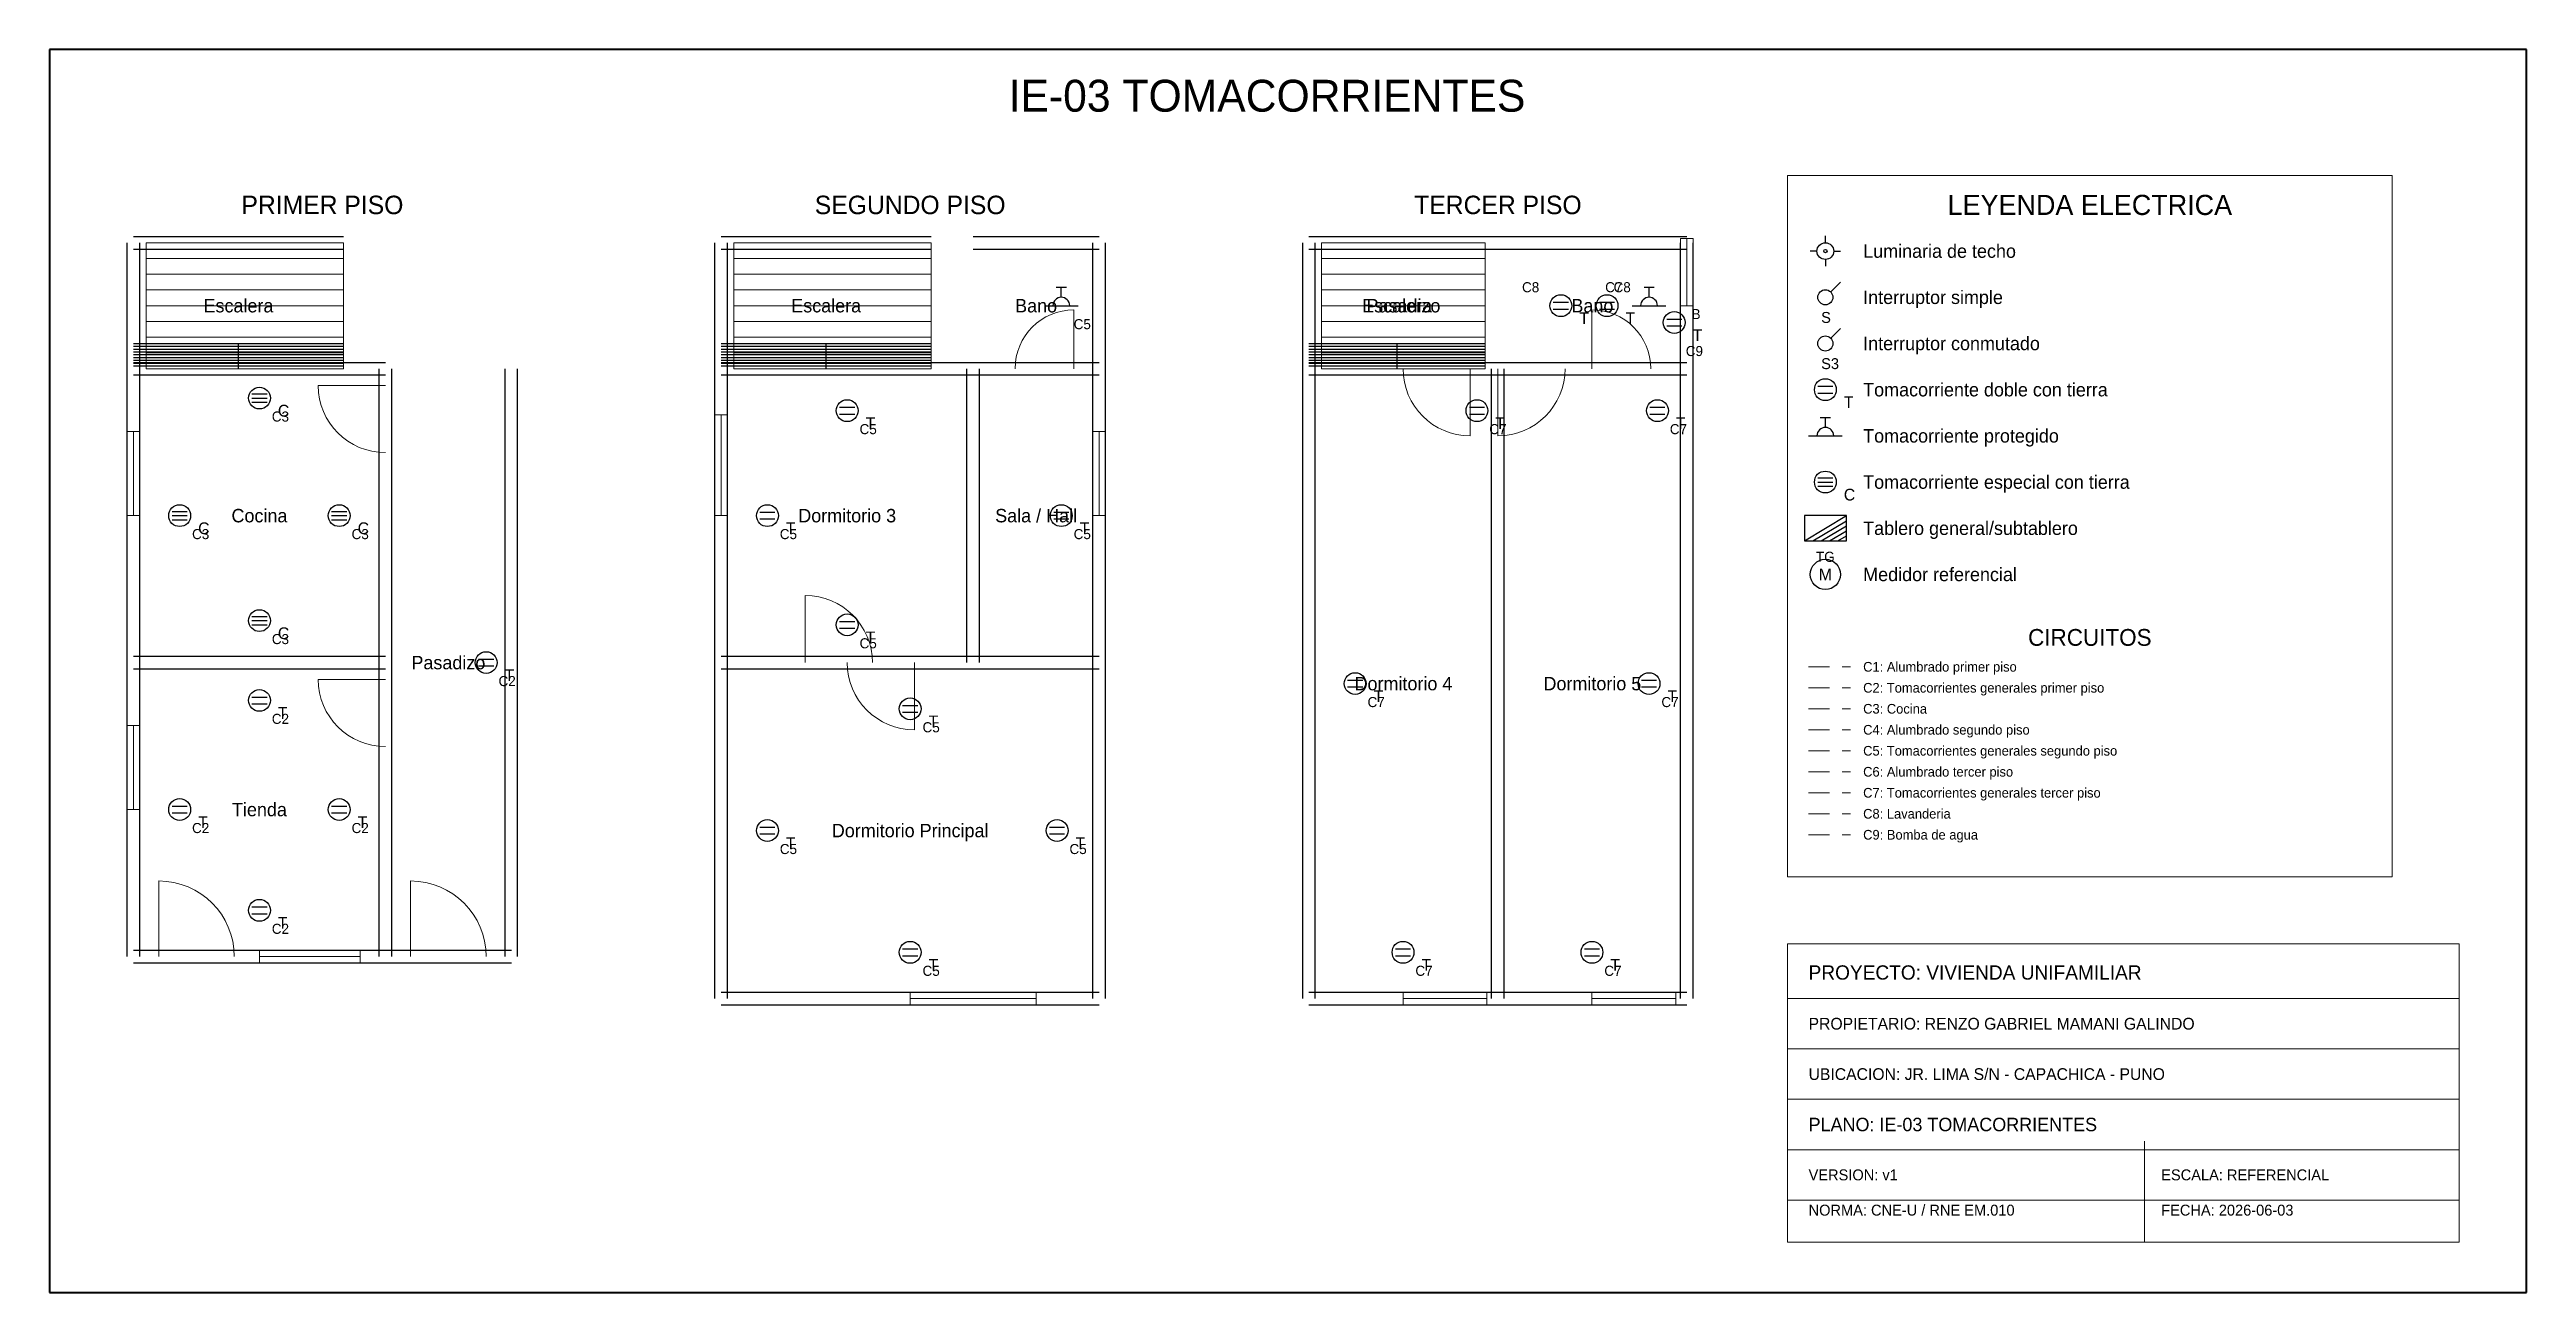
# Model space of a CAD drawing. Header units: metres. Extents: x -1 to 28.5, y -1 to 13.8.
import ezdxf
from ezdxf.enums import TextEntityAlignment as Align

# ---------------------------------------------------------------- set-up
doc = ezdxf.new("R2010")
doc.units = ezdxf.units.M
doc.linetypes.add('DASHED', pattern=[0.4, 0.25, -0.15])
for name, color, linetype, lineweight, true_color in [('ARQ_ESCALERAS', 7, 'CONTINUOUS', 15, 0x787878), ('ARQ_MUROS', 7, 'CONTINUOUS', 25, 0x141414), ('ARQ_PUERTAS', 7, 'CONTINUOUS', 15, 0x787878), ('ARQ_TEXTOS', 7, 'CONTINUOUS', 13, 0x787878), ('ARQ_VENTANAS', 7, 'CONTINUOUS', 15, 0x1496aa), ('ELEC_CIRCUITO_C1', 7, 'DASHED', 20, 0xdc7d19), ('ELEC_CIRCUITO_C2', 7, 'DASHED', 20, 0x2355b4), ('ELEC_CIRCUITO_C3', 7, 'DASHED', 20, 0xc81e1e), ('ELEC_CIRCUITO_C4', 7, 'DASHED', 20, 0xdc7d19), ('ELEC_CIRCUITO_C5', 7, 'DASHED', 20, 0x2355b4), ('ELEC_CIRCUITO_C6', 7, 'DASHED', 20, 0xdc7d19), ('ELEC_CIRCUITO_C7', 7, 'DASHED', 20, 0x2355b4), ('ELEC_CIRCUITO_C8', 7, 'DASHED', 20, 0x783ca0), ('ELEC_CIRCUITO_C9', 7, 'DASHED', 20, 0x1e8246), ('ELEC_INTERRUPTORES', 7, 'CONTINUOUS', 25, 0xdc7d19), ('ELEC_LEYENDA', 7, 'CONTINUOUS', 18, 0x141414), ('ELEC_LUMINARIAS', 7, 'CONTINUOUS', 25, 0xdc7d19), ('ELEC_MEDIDOR', 7, 'CONTINUOUS', 25, 0x1e8246), ('ELEC_ROTULO', 7, 'CONTINUOUS', 20, 0x141414), ('ELEC_TABLEROS', 7, 'CONTINUOUS', 30, 0xc81e1e), ('ELEC_TEXTOS', 7, 'CONTINUOUS', 13, 0x141414), ('ELEC_TOMACORRIENTES', 7, 'CONTINUOUS', 25, 0x2355b4), ('MARCO', 7, 'CONTINUOUS', 40, 0x141414)]:
    doc.layers.add(name, color=color, linetype=linetype, lineweight=lineweight, true_color=true_color)

msp = doc.modelspace()

# ---------------------------------------------------------------- linework, layer by layer
at = {"layer": 'ARQ_ESCALERAS'}
for p, q in [((0.15, 10), (0.15, 11.5)), ((0.15, 11.5), (2.5, 11.5)), ((0.15, 11.312), (2.5, 11.312)), ((2.5, 10), (2.5, 11.5)), ((7.15, 10), (7.15, 11.5)), ((7.15, 11.5), (9.5, 11.5)), ((7.15, 11.312), (9.5, 11.312)), ((9.5, 10), (9.5, 11.5)), ((14.15, 10), (14.15, 11.5)), ((14.15, 11.5), (16.1, 11.5)), ((14.15, 11.312), (16.1, 11.312)), ((16.1, 10), (16.1, 11.5)), ((0.15, 11.125), (2.5, 11.125)), ((0.15, 10.938), (2.5, 10.938)), ((7.15, 11.125), (9.5, 11.125)), ((7.15, 10.938), (9.5, 10.938)), ((14.15, 11.125), (16.1, 11.125)), ((14.15, 10.938), (16.1, 10.938)), ((0.15, 10.75), (2.5, 10.75)), ((7.15, 10.75), (9.5, 10.75)), ((14.15, 10.75), (16.1, 10.75)), ((0.15, 10.562), (2.5, 10.562)), ((0.15, 10.375), (2.5, 10.375)), ((7.15, 10.562), (9.5, 10.562)), ((7.15, 10.375), (9.5, 10.375)), ((14.15, 10.562), (16.1, 10.562)), ((14.15, 10.375), (16.1, 10.375)), ((0.15, 10.188), (2.5, 10.188)), ((7.15, 10.188), (9.5, 10.188)), ((14.15, 10.188), (16.1, 10.188)), ((0.15, 10), (2.5, 10)), ((7.15, 10), (9.5, 10)), ((14.15, 10), (16.1, 10))]:
    msp.add_line(p, q, dxfattribs=at)
at = {"layer": 'ARQ_MUROS'}
for p, q in [((0, 11.575), (2.5, 11.575)), ((7, 11.575), (9.5, 11.575)), ((10, 11.575), (11.5, 11.575)), ((14, 11.575), (16.1, 11.575)), ((14, 11.575), (16.25, 11.575)), ((16.25, 11.575), (18.5, 11.575)), ((-0.075, 10), (-0.075, 11.5)), ((0, 11.425), (2.5, 11.425)), ((0.075, 10), (0.075, 11.5)), ((6.925, 10), (6.925, 11.5)), ((7, 11.425), (9.5, 11.425)), ((7.075, 10), (7.075, 11.5)), ((10, 11.425), (11.5, 11.425)), ((11.425, 10), (11.425, 11.5)), ((11.575, 10), (11.575, 11.5)), ((13.925, 10), (13.925, 11.5)), ((14, 11.425), (16.1, 11.425)), ((14, 11.425), (16.25, 11.425)), ((14.075, 10), (14.075, 11.5)), ((16.25, 11.425), (18.5, 11.425)), ((18.425, 10), (18.425, 11.5)), ((18.575, 10), (18.575, 11.5)), ((0, 10.3), (2.5, 10.3)), ((0, 10.267), (1.25, 10.267)), ((0, 10.233), (1.25, 10.233)), ((0, 10.2), (1.25, 10.2)), ((0, 10.167), (1.25, 10.167)), ((0, 10.133), (1.25, 10.133)), ((0, 10.1), (1.25, 10.1)), ((0, 10.075), (3, 10.075)), ((0, 10.075), (2.5, 10.075)), ((0, 10.067), (1.25, 10.067)), ((0, 10.033), (1.25, 10.033)), ((1.25, 10), (1.25, 10.3)), ((1.25, 10.267), (2.5, 10.267)), ((1.25, 10.233), (2.5, 10.233)), ((1.25, 10.2), (2.5, 10.2)), ((1.25, 10.167), (2.5, 10.167)), ((1.25, 10.133), (2.5, 10.133)), ((1.25, 10.1), (2.5, 10.1)), ((1.25, 10.067), (2.5, 10.067)), ((1.25, 10.033), (2.5, 10.033)), ((7, 10.3), (9.5, 10.3)), ((7, 10.267), (8.25, 10.267)), ((7, 10.233), (8.25, 10.233)), ((7, 10.2), (8.25, 10.2)), ((7, 10.167), (8.25, 10.167)), ((7, 10.133), (8.25, 10.133)), ((7, 10.1), (8.25, 10.1)), ((7, 10.075), (9.5, 10.075)), ((7, 10.075), (10, 10.075)), ((7, 10.067), (8.25, 10.067)), ((7, 10.033), (8.25, 10.033)), ((8.25, 10), (8.25, 10.3)), ((8.25, 10.267), (9.5, 10.267)), ((8.25, 10.233), (9.5, 10.233)), ((8.25, 10.2), (9.5, 10.2)), ((8.25, 10.167), (9.5, 10.167)), ((8.25, 10.133), (9.5, 10.133)), ((8.25, 10.1), (9.5, 10.1)), ((8.25, 10.067), (9.5, 10.067)), ((8.25, 10.033), (9.5, 10.033)), ((10, 10.075), (11.5, 10.075)), ((14, 10.3), (16.1, 10.3)), ((14, 10.267), (15.05, 10.267)), ((14, 10.233), (15.05, 10.233)), ((14, 10.2), (15.05, 10.2)), ((14, 10.167), (15.05, 10.167)), ((14, 10.133), (15.05, 10.133)), ((14, 10.1), (15.05, 10.1)), ((14, 10.075), (16.25, 10.075)), ((14, 10.075), (16.1, 10.075)), ((14, 10.067), (15.05, 10.067)), ((14, 10.033), (15.05, 10.033)), ((15.05, 10), (15.05, 10.3)), ((15.05, 10.267), (16.1, 10.267)), ((15.05, 10.233), (16.1, 10.233)), ((15.05, 10.2), (16.1, 10.2)), ((15.05, 10.167), (16.1, 10.167)), ((15.05, 10.133), (16.1, 10.133)), ((15.05, 10.1), (16.1, 10.1)), ((15.05, 10.067), (16.1, 10.067)), ((15.05, 10.033), (16.1, 10.033)), ((16.25, 10.075), (18.5, 10.075)), ((-0.075, 6.5), (-0.075, 10)), ((0, 9.925), (3, 9.925)), ((0, 9.925), (2.5, 9.925)), ((0.075, 6.5), (0.075, 10)), ((2.925, 6.5), (2.925, 10)), ((2.925, 3), (2.925, 10)), ((3.075, 6.5), (3.075, 10)), ((3.075, 3), (3.075, 10)), ((4.425, 3), (4.425, 10)), ((4.575, 3), (4.575, 10)), ((6.925, 6.5), (6.925, 10)), ((7, 9.925), (9.5, 9.925)), ((7, 9.925), (10, 9.925)), ((7.075, 6.5), (7.075, 10)), ((9.925, 6.5), (9.925, 10)), ((10, 9.925), (11.5, 9.925)), ((10.075, 6.5), (10.075, 10)), ((11.425, 6.5), (11.425, 10)), ((11.575, 6.5), (11.575, 10)), ((13.925, 2.5), (13.925, 10)), ((14, 9.925), (16.25, 9.925)), ((14, 9.925), (16.1, 9.925)), ((14.075, 2.5), (14.075, 10)), ((16.175, 2.5), (16.175, 10)), ((16.25, 9.925), (18.5, 9.925)), ((16.325, 2.5), (16.325, 10)), ((18.425, 2.5), (18.425, 10)), ((18.575, 2.5), (18.575, 10)), ((-0.075, 3), (-0.075, 6.5)), ((0, 6.575), (3, 6.575)), ((0.075, 3), (0.075, 6.5)), ((2.925, 3), (2.925, 6.5)), ((3.075, 3), (3.075, 6.5)), ((6.925, 2.5), (6.925, 6.5)), ((7, 6.575), (10, 6.575)), ((7, 6.575), (11.5, 6.575)), ((7.075, 2.5), (7.075, 6.5)), ((10, 6.575), (11.5, 6.575)), ((11.425, 2.5), (11.425, 6.5)), ((11.575, 2.5), (11.575, 6.5)), ((0, 6.425), (3, 6.425)), ((7, 6.425), (10, 6.425)), ((7, 6.425), (11.5, 6.425)), ((10, 6.425), (11.5, 6.425)), ((0, 3.075), (3, 3.075)), ((3, 3.075), (4.5, 3.075)), ((0, 2.925), (3, 2.925)), ((3, 2.925), (4.5, 2.925)), ((7, 2.575), (11.5, 2.575)), ((7, 2.425), (11.5, 2.425)), ((14, 2.575), (16.25, 2.575)), ((14, 2.425), (16.25, 2.425)), ((16.25, 2.575), (18.5, 2.575)), ((16.25, 2.425), (18.5, 2.425))]:
    msp.add_line(p, q, dxfattribs=at)
at = {"layer": 'ARQ_PUERTAS'}
for p, q in [((11.2, 10), (11.2, 10.7)), ((17.37, 10), (17.37, 10.7)), ((3, 9.8), (2.2, 9.8)), ((15.92, 10), (15.92, 9.2)), ((16.25, 10), (16.25, 9.2)), ((8, 6.5), (8, 7.3)), ((9.3, 6.5), (9.3, 5.7)), ((3, 6.3), (2.2, 6.3)), ((0.3, 3), (0.3, 3.9)), ((3.3, 3), (3.3, 3.9))]:
    msp.add_line(p, q, dxfattribs=at)
for centre, radius, start, end in [((11.2, 10), 0.7, 90, 180), ((17.37, 10), 0.7, 0, 90), ((3, 9.8), 0.8, 180, -90), ((15.92, 10), 0.8, 180, -90), ((16.25, 10), 0.8, -90, 0), ((8, 6.5), 0.8, 0, 90), ((9.3, 6.5), 0.8, 180, -90), ((3, 6.3), 0.8, 180, -90), ((0.3, 3), 0.9, 0, 90), ((3.3, 3), 0.9, 0, 90)]:
    msp.add_arc(centre, radius, start, end, dxfattribs=at)
at = {"layer": 'ARQ_VENTANAS'}
for p, q in [((18.575, 11.55), (18.425, 11.55)), ((18.425, 11.55), (18.425, 10.75)), ((18.5, 10.75), (18.5, 11.55)), ((18.575, 10.75), (18.575, 11.55)), ((18.425, 10.75), (18.575, 10.75)), ((7.075, 9.45), (6.925, 9.45)), ((6.925, 9.45), (6.925, 8.25)), ((7, 8.25), (7, 9.45)), ((7.075, 8.25), (7.075, 9.45)), ((0.075, 9.25), (-0.075, 9.25)), ((-0.075, 9.25), (-0.075, 8.25)), ((0, 8.25), (0, 9.25)), ((0.075, 8.25), (0.075, 9.25)), ((11.575, 9.25), (11.425, 9.25)), ((11.425, 9.25), (11.425, 8.25)), ((11.5, 8.25), (11.5, 9.25)), ((11.575, 8.25), (11.575, 9.25)), ((-0.075, 8.25), (0.075, 8.25)), ((6.925, 8.25), (7.075, 8.25)), ((11.425, 8.25), (11.575, 8.25)), ((0.075, 5.75), (-0.075, 5.75)), ((-0.075, 5.75), (-0.075, 4.75)), ((0, 4.75), (0, 5.75)), ((0.075, 4.75), (0.075, 5.75)), ((-0.075, 4.75), (0.075, 4.75)), ((2.7, 3.075), (1.5, 3.075)), ((1.5, 3.075), (1.5, 2.925)), ((1.5, 3), (2.7, 3)), ((2.7, 2.925), (2.7, 3.075)), ((1.5, 2.925), (2.7, 2.925)), ((10.75, 2.575), (9.25, 2.575)), ((9.25, 2.575), (9.25, 2.425)), ((9.25, 2.5), (10.75, 2.5)), ((9.25, 2.425), (10.75, 2.425)), ((10.75, 2.425), (10.75, 2.575)), ((16.12, 2.575), (15.12, 2.575)), ((15.12, 2.575), (15.12, 2.425)), ((15.12, 2.5), (16.12, 2.5)), ((15.12, 2.425), (16.12, 2.425)), ((16.12, 2.425), (16.12, 2.575)), ((18.37, 2.575), (17.37, 2.575)), ((17.37, 2.575), (17.37, 2.425)), ((17.37, 2.5), (18.37, 2.5)), ((17.37, 2.425), (18.37, 2.425)), ((18.37, 2.425), (18.37, 2.575))]:
    msp.add_line(p, q, dxfattribs=at)
at = {"layer": 'ELEC_CIRCUITO_C1', "linetype": 'DASHED', "true_color": 0xdc7d19}
msp.add_line((19.95, 6.45), (20.45, 6.45), dxfattribs=at)
at = {"layer": 'ELEC_CIRCUITO_C2', "linetype": 'DASHED', "true_color": 0x2355b4}
msp.add_line((19.95, 6.2), (20.45, 6.2), dxfattribs=at)
at = {"layer": 'ELEC_CIRCUITO_C3', "linetype": 'DASHED', "true_color": 0xc81e1e}
msp.add_line((19.95, 5.95), (20.45, 5.95), dxfattribs=at)
at = {"layer": 'ELEC_CIRCUITO_C4', "linetype": 'DASHED', "true_color": 0xdc7d19}
msp.add_line((19.95, 5.7), (20.45, 5.7), dxfattribs=at)
at = {"layer": 'ELEC_CIRCUITO_C5', "linetype": 'DASHED', "true_color": 0x2355b4}
msp.add_line((19.95, 5.45), (20.45, 5.45), dxfattribs=at)
at = {"layer": 'ELEC_CIRCUITO_C6', "linetype": 'DASHED', "true_color": 0xdc7d19}
msp.add_line((19.95, 5.2), (20.45, 5.2), dxfattribs=at)
at = {"layer": 'ELEC_CIRCUITO_C7', "linetype": 'DASHED', "true_color": 0x2355b4}
msp.add_line((19.95, 4.95), (20.45, 4.95), dxfattribs=at)
at = {"layer": 'ELEC_CIRCUITO_C8', "linetype": 'DASHED', "true_color": 0x783ca0}
msp.add_line((19.95, 4.7), (20.45, 4.7), dxfattribs=at)
at = {"layer": 'ELEC_CIRCUITO_C9', "linetype": 'DASHED', "true_color": 0x1e8246}
msp.add_line((19.95, 4.45), (20.45, 4.45), dxfattribs=at)
at = {"layer": 'ELEC_INTERRUPTORES', "true_color": 0xdc7d19}
for p, q in [((20.21, 10.91), (20.33, 11.03)), ((20.21, 10.36), (20.33, 10.48))]:
    msp.add_line(p, q, dxfattribs=at)
for centre in [(20.15, 10.85), (20.15, 10.3)]:
    msp.add_circle(centre, 0.09, dxfattribs=at)
at = {"layer": 'ELEC_LEYENDA', "true_color": 0x141414}
for p, q in [((26.9, 12.3), (19.7, 12.3)), ((19.7, 12.3), (19.7, 3.95)), ((26.9, 3.95), (26.9, 12.3)), ((19.7, 3.95), (26.9, 3.95))]:
    msp.add_line(p, q, dxfattribs=at)
at = {"layer": 'ELEC_LUMINARIAS', "true_color": 0xdc7d19}
for p, q in [((20.15, 11.5), (20.15, 11.58)), ((20.05, 11.4), (19.97, 11.4)), ((20.15, 11.3), (20.15, 11.22)), ((20.25, 11.4), (20.33, 11.4))]:
    msp.add_line(p, q, dxfattribs=at)
for radius in [0.1, 0.02]:
    msp.add_circle((20.15, 11.4), radius, dxfattribs=at)
at = {"layer": 'ELEC_MEDIDOR', "true_color": 0x1e8246}
msp.add_circle((20.15, 7.55), 0.18, dxfattribs=at)
at = {"layer": 'ELEC_ROTULO', "true_color": 0x141414}
for p, q in [((27.7, 3.15), (19.7, 3.15)), ((19.7, 3.15), (19.7, -0.4)), ((27.7, -0.4), (27.7, 3.15)), ((19.7, 2.5), (27.7, 2.5)), ((19.7, 1.9), (27.7, 1.9)), ((19.7, 1.3), (27.7, 1.3)), ((19.7, 0.7), (27.7, 0.7)), ((23.95, -0.4), (23.95, 0.8)), ((19.7, 0.1), (27.7, 0.1)), ((19.7, -0.4), (27.7, -0.4))]:
    msp.add_line(p, q, dxfattribs=at)
at = {"layer": 'ELEC_TABLEROS', "true_color": 0xc81e1e}
for p, q in [((20.4, 8.25), (19.9, 8.25)), ((19.9, 8.25), (19.9, 7.95)), ((19.9, 7.95), (20.4, 8.25)), ((20, 7.95), (20.4, 8.19)), ((20.1, 7.95), (20.4, 8.13)), ((20.2, 7.95), (20.4, 8.07)), ((20.3, 7.95), (20.4, 8.01)), ((20.4, 7.95), (20.4, 8.25)), ((20.4, 7.95), (20.4, 8.25)), ((19.9, 7.95), (20.4, 7.95)), ((19.9, 7.95), (20.4, 7.95))]:
    msp.add_line(p, q, dxfattribs=at)
at = {"layer": 'ELEC_TOMACORRIENTES', "true_color": 0x2355b4}
for p, q in [((10.99, 10.97), (11.11, 10.97)), ((11.05, 10.85), (11.05, 10.97)), ((17.99, 10.97), (18.11, 10.97)), ((18.05, 10.85), (18.05, 10.97)), ((10.85, 10.75), (11.25, 10.75)), ((17.85, 10.75), (18.25, 10.75)), ((20.06, 9.79), (20.24, 9.79)), ((8.41, 9.54), (8.59, 9.54)), ((8.41, 9.46), (8.59, 9.46)), ((15.91, 9.54), (16.09, 9.54)), ((15.91, 9.46), (16.09, 9.46)), ((18.06, 9.54), (18.24, 9.54)), ((18.06, 9.46), (18.24, 9.46)), ((20.06, 9.71), (20.24, 9.71)), ((19.95, 9.2), (20.35, 9.2)), ((20.09, 9.42), (20.21, 9.42)), ((20.15, 9.3), (20.15, 9.42)), ((7.46, 8.29), (7.64, 8.29)), ((10.96, 8.29), (11.14, 8.29)), ((7.46, 8.21), (7.64, 8.21)), ((10.96, 8.21), (11.14, 8.21)), ((8.41, 6.99), (8.59, 6.99)), ((8.41, 6.91), (8.59, 6.91)), ((4.11, 6.54), (4.29, 6.54)), ((4.11, 6.46), (4.29, 6.46)), ((14.46, 6.29), (14.64, 6.29)), ((14.46, 6.21), (14.64, 6.21)), ((17.96, 6.29), (18.14, 6.29)), ((17.96, 6.21), (18.14, 6.21)), ((1.41, 6.09), (1.59, 6.09)), ((1.41, 6.01), (1.59, 6.01)), ((9.16, 5.99), (9.34, 5.99)), ((9.16, 5.91), (9.34, 5.91)), ((0.46, 4.79), (0.64, 4.79)), ((2.36, 4.79), (2.54, 4.79)), ((0.46, 4.71), (0.64, 4.71)), ((2.36, 4.71), (2.54, 4.71)), ((7.46, 4.54), (7.64, 4.54)), ((7.46, 4.46), (7.64, 4.46)), ((10.91, 4.54), (11.09, 4.54)), ((10.91, 4.46), (11.09, 4.46)), ((1.41, 3.59), (1.59, 3.59)), ((1.41, 3.51), (1.59, 3.51)), ((9.16, 3.09), (9.34, 3.09)), ((9.16, 3.01), (9.34, 3.01)), ((15.03, 3.09), (15.21, 3.09)), ((15.03, 3.01), (15.21, 3.01)), ((17.28, 3.09), (17.46, 3.09)), ((17.28, 3.01), (17.46, 3.01))]:
    msp.add_line(p, q, dxfattribs=at)
at = {"layer": 'ELEC_TOMACORRIENTES', "true_color": 0x783ca0}
for p, q in [((16.91, 10.79), (17.09, 10.79)), ((16.91, 10.71), (17.09, 10.71)), ((17.46, 10.79), (17.64, 10.79)), ((17.46, 10.71), (17.64, 10.71))]:
    msp.add_line(p, q, dxfattribs=at)
at = {"layer": 'ELEC_TOMACORRIENTES', "true_color": 0x1e8246}
for p, q in [((18.26, 10.59), (18.44, 10.59)), ((18.26, 10.51), (18.44, 10.51))]:
    msp.add_line(p, q, dxfattribs=at)
at = {"layer": 'ELEC_TOMACORRIENTES', "true_color": 0xc81e1e}
for p, q in [((1.41, 9.7), (1.59, 9.7)), ((1.41, 9.65), (1.59, 9.65)), ((1.41, 9.6), (1.59, 9.6)), ((20.06, 8.7), (20.24, 8.7)), ((20.06, 8.65), (20.24, 8.65)), ((20.06, 8.6), (20.24, 8.6)), ((0.46, 8.3), (0.64, 8.3)), ((2.36, 8.3), (2.54, 8.3)), ((0.46, 8.25), (0.64, 8.25)), ((0.46, 8.2), (0.64, 8.2)), ((2.36, 8.25), (2.54, 8.25)), ((2.36, 8.2), (2.54, 8.2)), ((1.41, 7.05), (1.59, 7.05)), ((1.41, 7), (1.59, 7)), ((1.41, 6.95), (1.59, 6.95))]:
    msp.add_line(p, q, dxfattribs=at)
at = {"layer": 'ELEC_TOMACORRIENTES', "true_color": 0x783ca0}
for centre in [(17, 10.75), (17.55, 10.75)]:
    msp.add_circle(centre, 0.13, dxfattribs=at)
at = {"layer": 'ELEC_TOMACORRIENTES', "true_color": 0x1e8246}
msp.add_circle((18.35, 10.55), 0.13, dxfattribs=at)
at = {"layer": 'ELEC_TOMACORRIENTES', "true_color": 0xc81e1e}
for centre in [(1.5, 9.65), (20.15, 8.65), (0.55, 8.25), (2.45, 8.25), (1.5, 7)]:
    msp.add_circle(centre, 0.13, dxfattribs=at)
at = {"layer": 'ELEC_TOMACORRIENTES', "true_color": 0x2355b4}
for centre in [(20.15, 9.75), (8.5, 9.5), (16, 9.5), (18.15, 9.5), (7.55, 8.25), (11.05, 8.25), (8.5, 6.95), (4.2, 6.5), (14.55, 6.25), (18.05, 6.25), (1.5, 6.05), (9.25, 5.95), (0.55, 4.75), (2.45, 4.75), (7.55, 4.5), (11, 4.5), (1.5, 3.55), (9.25, 3.05), (15.12, 3.05), (17.37, 3.05)]:
    msp.add_circle(centre, 0.13, dxfattribs=at)
for centre in [(11.05, 10.75), (18.05, 10.75), (20.15, 9.2)]:
    msp.add_arc(centre, 0.1, 0, 180, dxfattribs=at)
at = {"layer": 'MARCO', "true_color": 0x141414}
for p, q in [((28.5, 13.8), (-1, 13.8)), ((-1, 13.8), (-1, -1)), ((28.5, -1), (28.5, 13.8)), ((-1, -1), (28.5, -1))]:
    msp.add_line(p, q, dxfattribs=at)

# ---------------------------------------------------------------- texts
at = {"layer": 'ARQ_TEXTOS'}
for s, p in [('Escalera', (1.25, 10.75)), ('Escalera', (8.25, 10.75)), ('Bano', (10.75, 10.75)), ('Escalera', (15.05, 10.75)), ('Pasadizo', (15.125, 10.75)), ('Bano', (17.375, 10.75)), ('Cocina', (1.5, 8.25)), ('Dormitorio 3', (8.5, 8.25)), ('Sala / Hall', (10.75, 8.25)), ('Pasadizo', (3.75, 6.5)), ('Dormitorio 4', (15.125, 6.25)), ('Dormitorio 5', (17.375, 6.25)), ('Tienda', (1.5, 4.75)), ('Dormitorio Principal', (9.25, 4.5))]:
    msp.add_text(s, height=0.16, dxfattribs=at).set_placement(p, align=Align.MIDDLE_CENTER)
at = {"layer": 'ELEC_INTERRUPTORES'}
for s, p in [('S', (20.1, 10.61)), ('S3', (20.1, 10.06))]:
    msp.add_text(s, height=0.13, dxfattribs=at).set_placement(p, align=Align.MIDDLE_LEFT)
at = {"layer": 'ELEC_LEYENDA'}
for s, height, p in [('LEYENDA ELECTRICA', 0.24, (23.3, 11.95)), ('CIRCUITOS', 0.2, (23.3, 6.8))]:
    msp.add_text(s, height=height, dxfattribs=at).set_placement(p, align=Align.MIDDLE_CENTER)
for s, height, p in [('Luminaria de techo', 0.16, (20.6, 11.4)), ('Interruptor simple', 0.16, (20.6, 10.85)), ('Interruptor conmutado', 0.16, (20.6, 10.3)), ('Tomacorriente doble con tierra', 0.16, (20.6, 9.75)), ('Tomacorriente protegido', 0.16, (20.6, 9.2)), ('Tomacorriente especial con tierra', 0.16, (20.6, 8.65)), ('Tablero general/subtablero', 0.16, (20.6, 8.1)), ('Medidor referencial', 0.16, (20.6, 7.55)), ('C1: Alumbrado primer piso', 0.115, (20.6, 6.45)), ('C2: Tomacorrientes generales primer piso', 0.115, (20.6, 6.2)), ('C3: Cocina', 0.115, (20.6, 5.95)), ('C4: Alumbrado segundo piso', 0.115, (20.6, 5.7)), ('C5: Tomacorrientes generales segundo piso', 0.115, (20.6, 5.45)), ('C6: Alumbrado tercer piso', 0.115, (20.6, 5.2)), ('C7: Tomacorrientes generales tercer piso', 0.115, (20.6, 4.95)), ('C8: Lavanderia', 0.115, (20.6, 4.7)), ('C9: Bomba de agua', 0.115, (20.6, 4.45))]:
    msp.add_text(s, height=height, dxfattribs=at).set_placement(p, align=Align.MIDDLE_LEFT)
at = {"layer": 'ELEC_MEDIDOR'}
msp.add_text('M', height=0.14, dxfattribs=at).set_placement((20.15, 7.55), align=Align.MIDDLE_CENTER)
at = {"layer": 'ELEC_ROTULO'}
msp.add_text('IE-03 TOMACORRIENTES', height=0.38, dxfattribs=at).set_placement((13.5, 13.25), align=Align.MIDDLE_CENTER)
for s, height, p in [('PROYECTO: VIVIENDA UNIFAMILIAR', 0.17, (19.95, 2.81)), ('PROPIETARIO: RENZO GABRIEL MAMANI GALINDO', 0.14, (19.95, 2.2)), ('UBICACION: JR. LIMA S/N - CAPACHICA - PUNO', 0.14, (19.95, 1.6)), ('PLANO: IE-03 TOMACORRIENTES', 0.16, (19.95, 1)), ('VERSION: v1', 0.13, (19.95, 0.4)), ('ESCALA: REFERENCIAL', 0.13, (24.15, 0.4)), ('NORMA: CNE-U / RNE EM.010', 0.13, (19.95, -0.02)), ('FECHA: 2026-06-03', 0.13, (24.15, -0.02))]:
    msp.add_text(s, height=height, dxfattribs=at).set_placement(p, align=Align.MIDDLE_LEFT)
at = {"layer": 'ELEC_TABLEROS'}
msp.add_text('TG', height=0.12, dxfattribs=at).set_placement((20.15, 7.76), align=Align.MIDDLE_CENTER)
at = {"layer": 'ELEC_TEXTOS'}
for s, height, p in [('PRIMER PISO', 0.22, (2.25, 11.95)), ('SEGUNDO PISO', 0.22, (9.25, 11.95)), ('TERCER PISO', 0.22, (16.25, 11.95)), ('C8', 0.12, (16.64, 10.97)), ('C7', 0.12, (17.63, 10.97)), ('C8', 0.12, (17.73, 10.97)), ('C5', 0.12, (11.3, 10.53)), ('C9', 0.12, (18.59, 10.21)), ('C3', 0.12, (1.75, 9.43)), ('C5', 0.12, (8.75, 9.28)), ('C7', 0.12, (16.25, 9.28)), ('C7', 0.12, (18.4, 9.28)), ('C3', 0.12, (0.8, 8.03)), ('C3', 0.12, (2.7, 8.03)), ('C5', 0.12, (7.8, 8.03)), ('C5', 0.12, (11.3, 8.03)), ('C3', 0.12, (1.75, 6.78)), ('C5', 0.12, (8.75, 6.73)), ('C2', 0.12, (4.45, 6.28)), ('C7', 0.12, (14.8, 6.03)), ('C7', 0.12, (18.3, 6.03)), ('C2', 0.12, (1.75, 5.83)), ('C5', 0.12, (9.5, 5.73)), ('C2', 0.12, (0.8, 4.53)), ('C2', 0.12, (2.7, 4.53)), ('C5', 0.12, (7.8, 4.28)), ('C5', 0.12, (11.25, 4.28)), ('C2', 0.12, (1.75, 3.33)), ('C5', 0.12, (9.5, 2.83)), ('C7', 0.12, (15.37, 2.83)), ('C7', 0.12, (17.62, 2.83))]:
    msp.add_text(s, height=height, dxfattribs=at).set_placement(p, align=Align.MIDDLE_CENTER)
at = {"layer": 'ELEC_TOMACORRIENTES'}
for s, p in [('T', (17.22, 10.6)), ('T', (17.77, 10.6)), ('T', (18.57, 10.4)), ('C', (1.72, 9.5)), ('T', (20.37, 9.6)), ('T', (8.72, 9.35)), ('T', (16.22, 9.35)), ('T', (18.37, 9.35)), ('C', (20.37, 8.5)), ('C', (0.77, 8.1)), ('C', (2.67, 8.1)), ('T', (7.77, 8.1)), ('T', (11.27, 8.1)), ('C', (1.72, 6.85)), ('T', (8.72, 6.8)), ('T', (4.42, 6.35)), ('T', (1.72, 5.9)), ('T', (14.77, 6.1)), ('T', (18.27, 6.1)), ('T', (9.47, 5.8)), ('T', (0.77, 4.6)), ('T', (2.67, 4.6)), ('T', (7.77, 4.35)), ('T', (11.22, 4.35)), ('T', (1.72, 3.4)), ('T', (9.47, 2.9)), ('T', (15.34, 2.9)), ('T', (17.59, 2.9))]:
    msp.add_text(s, height=0.14, dxfattribs=at).set_placement(p, align=Align.MIDDLE_LEFT)
msp.add_text('B', height=0.12, dxfattribs=at).set_placement((18.61, 10.65), align=Align.MIDDLE_CENTER)

doc.saveas('drawing.dxf')
